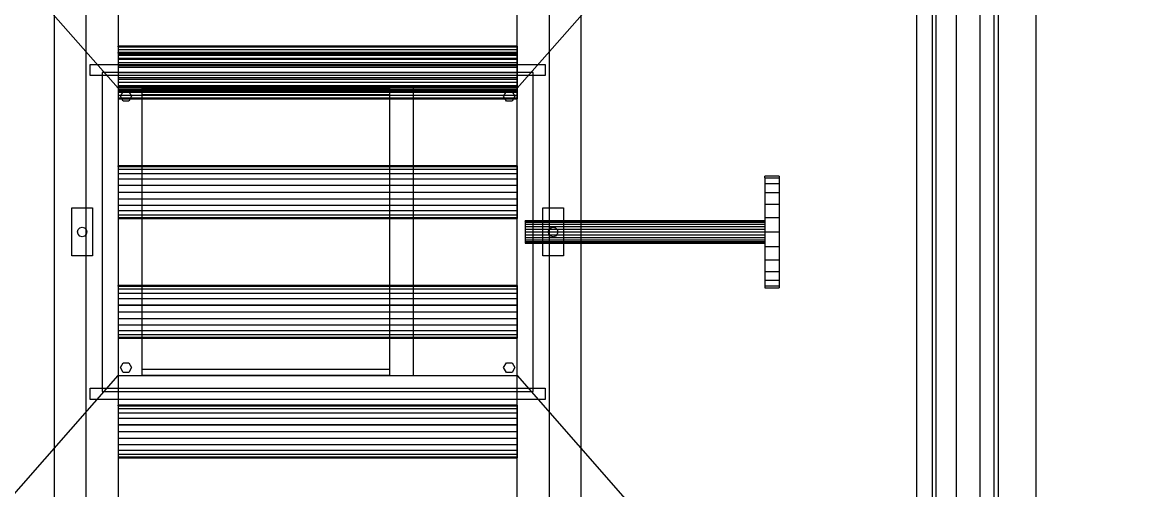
# Model space of a CAD drawing. Header units: millimetres. Extents: x -191664 to 191490, y -197311 to 10263.
# Drawn here: x 630 to 2026, y -69323 to -68737 of the extents above; entities that cross this region are included whole.
import ezdxf

# ---------------------------------------------------------------- set-up
doc = ezdxf.new("R2010")
doc.units = ezdxf.units.MM
doc.layers.add('DET_dosificador_superior', color=7, linetype='Continuous', lineweight=0)
doc.layers.add('R15_COTAS_TRANSPORTE_P', color=1, linetype='Continuous', lineweight=0)
doc.dimstyles.new('PLANTA_20', dxfattribs={"dimtxt": 50, "dimasz": 30, "dimexe": 30, "dimexo": 16, "dimgap": 20, "dimtad": 1, "dimtih": 1, "dimtoh": 1, "dimdec": 1, "dimzin": 0, "dimdsep": 46, "dimcen": 0.09, "dimadec": 0, "dimazin": 0, "dimtfac": 1, "dimtdec": 4, "dimtofl": 0, "dimtmove": 0, "dimatfit": 3, "dimfxl": 1, "dimtolj": 1, "dimtzin": 0, "dimarcsym": 0})

# ---------------------------------------------------------------- blocks, each defined once
blk = doc.blocks.new('*D133')
at = {"layer": 'Defpoints', "color": 0, "transparency": 16777216}
for p in [(439.7, -194148), (217.9, -194406.1), (-500, -194490), (-500, -194490), (500, -194490)]:
    blk.add_point(p, dxfattribs=at)
at = {"layer": 'R15_COTAS_TRANSPORTE_P', "color": 0, "lineweight": -2, "transparency": 16777216}
blk.add_arc((-500, -194490), 722.8, 2.3783, 17.6217, dxfattribs=at)
at = {"layer": 'R15_COTAS_TRANSPORTE_P', "color": 0, "transparency": 16777216}
for points in [[(184.1, -194272.8), (193.6, -194269.6), (179.2, -194242.8)], [(227.1, -194459.9), (217.2, -194460.1), (222.8, -194490)]]:
    blk.add_solid(points, dxfattribs=at)

msp = doc.modelspace()

# ---------------------------------------------------------------- linework, layer by layer
at = {"layer": 'DET_dosificador_superior', "color": 8, "true_color": 0x667b86}
for p, q in [((1800, -68050), (1800, -69950)), ((1847.2, -68050), (1847.2, -69950)), ((1852.8, -69950), (1852.8, -68050)), ((1900, -69950), (1900, -68050))]:
    msp.add_line(p, q, dxfattribs=at)
at = {"layer": 'DET_dosificador_superior', "color": 253, "true_color": 0x9caaa6}
for p, q in [((670, -68210), (670, -69790)), ((710, -69790), (710, -68210)), ((1290, -68210), (1290, -69790)), ((1330, -69790), (1330, -68210)), ((1770, -68230), (1770, -69770)), ((1830, -69770), (1830, -68230)), ((750, -68820), (250, -68250)), ((1250, -68820), (1750, -68250)), ((1750, -68250), (1750, -69750)), ((1775, -69750), (1775, -68250)), ((1250, -68820), (750, -68820)), ((750, -68820), (750, -69180)), ((780, -68820), (750, -68820)), ((780, -69180), (780, -68820)), ((1120, -68820), (1090, -68820)), ((1090, -68820), (1090, -69180)), ((1120, -69180), (1120, -68820)), ((1250, -69180), (1250, -68820)), ((250, -69750), (750, -69180)), ((750, -69180), (1250, -69180)), ((750, -69180), (780, -69180)), ((1090, -69180), (1120, -69180)), ((1250, -69180), (1750, -69750))]:
    msp.add_line(p, q, dxfattribs=at)
at = {"layer": 'DET_dosificador_superior', "color": 72, "true_color": 0x64ca32}
for p, q in [((750, -68300), (750, -69700)), ((1250, -69700), (1250, -68300)), ((1250, -68792), (750, -68792)), ((750, -68792), (750, -68800)), ((1250, -68800), (1250, -68792)), ((1250, -68942), (750, -68942)), ((750, -68942), (750, -68950)), ((1250, -68950), (1250, -68942)), ((1250, -69092), (750, -69092)), ((750, -69092), (750, -69100)), ((1250, -69100), (1250, -69092)), ((1250, -69242), (750, -69242)), ((750, -69242), (750, -69250)), ((1250, -69250), (1250, -69242))]:
    msp.add_line(p, q, dxfattribs=at)
at = {"layer": 'DET_dosificador_superior', "color": 132, "true_color": 0x06bec7}
for p, q in [((750, -68768.12), (750, -68767)), ((1250, -68767), (750, -68767)), ((1250, -68767), (1250, -68768.12)), ((750, -68768.12), (750, -68771.42)), ((750, -68768.12), (1250, -68768.12)), ((750, -68771.42), (750, -68776.67)), ((750, -68771.42), (1250, -68771.42)), ((750, -68775.85), (750, -68775)), ((1250, -68775), (750, -68775)), ((750, -68775.85), (750, -68778.35)), ((750, -68775.85), (1250, -68775.85)), ((750, -68776.67), (750, -68783.5)), ((750, -68776.67), (1250, -68776.67)), ((750, -68778.35), (750, -68782.32)), ((750, -68778.35), (1250, -68778.35)), ((1250, -68768.12), (1250, -68771.42)), ((1250, -68771.42), (1250, -68776.67)), ((1250, -68775), (1250, -68775.85)), ((1250, -68775.85), (1250, -68778.35)), ((1250, -68776.67), (1250, -68783.5)), ((1250, -68778.35), (1250, -68782.32)), ((750, -68782.32), (750, -68787.5)), ((750, -68782.32), (1250, -68782.32)), ((750, -68783.5), (750, -68791.46)), ((750, -68783.5), (1250, -68783.5)), ((750, -68787.5), (750, -68793.53)), ((750, -68787.5), (1250, -68787.5)), ((750, -68791.46), (750, -68800)), ((750, -68791.46), (1250, -68791.46)), ((750, -68793.53), (750, -68800)), ((750, -68793.53), (1250, -68793.53)), ((1250, -68782.32), (1250, -68787.5)), ((1250, -68783.5), (1250, -68791.46)), ((1250, -68787.5), (1250, -68793.53)), ((1250, -68791.46), (1250, -68800)), ((1250, -68793.53), (1250, -68800)), ((750, -68800), (750, -68808.54)), ((750, -68800), (1250, -68800)), ((750, -68800), (750, -68806.47)), ((750, -68806.47), (750, -68812.5)), ((750, -68806.47), (1250, -68806.47)), ((750, -68808.54), (750, -68816.5)), ((750, -68808.54), (1250, -68808.54)), ((1250, -68800), (1250, -68808.54)), ((1250, -68800), (1250, -68806.47)), ((1250, -68806.47), (1250, -68812.5)), ((1250, -68808.54), (1250, -68816.5)), ((750, -68812.5), (750, -68817.68)), ((750, -68812.5), (1250, -68812.5)), ((750, -68816.5), (750, -68823.33)), ((750, -68816.5), (1250, -68816.5)), ((750, -68817.68), (750, -68821.65)), ((750, -68817.68), (1250, -68817.68)), ((750, -68821.65), (750, -68824.15)), ((750, -68821.65), (1250, -68821.65)), ((750, -68823.33), (750, -68828.58)), ((750, -68823.33), (1250, -68823.33)), ((1250, -68812.5), (1250, -68817.68)), ((1250, -68816.5), (1250, -68823.33)), ((1250, -68817.68), (1250, -68821.65)), ((1250, -68821.65), (1250, -68824.15)), ((1250, -68823.33), (1250, -68828.58)), ((750, -68824.15), (750, -68825)), ((750, -68824.15), (1250, -68824.15)), ((750, -68825), (1250, -68825)), ((750, -68828.58), (750, -68831.88)), ((750, -68828.58), (1250, -68828.58)), ((750, -68831.88), (750, -68833)), ((750, -68831.88), (1250, -68831.88)), ((750, -68833), (1250, -68833)), ((1250, -68824.15), (1250, -68825)), ((1250, -68828.58), (1250, -68831.88)), ((1250, -68831.88), (1250, -68833)), ((750, -68918.12), (750, -68917)), ((1250, -68917), (750, -68917)), ((750, -68918.12), (750, -68921.42)), ((750, -68918.12), (1250, -68918.12)), ((750, -68921.42), (750, -68926.67)), ((750, -68921.42), (1250, -68921.42)), ((1250, -68917), (1250, -68918.12)), ((1250, -68918.12), (1250, -68921.42)), ((1250, -68921.42), (1250, -68926.67)), ((750, -68926.67), (750, -68933.5)), ((750, -68926.67), (1250, -68926.67)), ((750, -68933.5), (750, -68941.46)), ((750, -68933.5), (1250, -68933.5)), ((1250, -68926.67), (1250, -68933.5)), ((1250, -68933.5), (1250, -68941.46)), ((750, -68941.46), (750, -68950)), ((750, -68941.46), (1250, -68941.46)), ((1250, -68941.46), (1250, -68950)), ((750, -68950), (750, -68958.54)), ((750, -68950), (1250, -68950)), ((750, -68958.54), (750, -68966.5)), ((750, -68958.54), (1250, -68958.54)), ((1250, -68950), (1250, -68958.54)), ((1250, -68958.54), (1250, -68966.5)), ((750, -68966.5), (750, -68973.33)), ((750, -68966.5), (1250, -68966.5)), ((750, -68973.33), (750, -68978.58)), ((750, -68973.33), (1250, -68973.33)), ((1250, -68966.5), (1250, -68973.33)), ((1250, -68973.33), (1250, -68978.58)), ((750, -68978.58), (750, -68981.88)), ((750, -68978.58), (1250, -68978.58)), ((750, -68981.88), (750, -68983)), ((750, -68981.88), (1250, -68981.88)), ((750, -68983), (1250, -68983)), ((1250, -68978.58), (1250, -68981.88)), ((1250, -68981.88), (1250, -68983)), ((750, -69068.12), (750, -69067)), ((1250, -69067), (750, -69067)), ((750, -69068.12), (750, -69071.42)), ((750, -69068.12), (1250, -69068.12)), ((750, -69071.42), (750, -69076.67)), ((750, -69071.42), (1250, -69071.42)), ((1250, -69067), (1250, -69068.12)), ((1250, -69068.12), (1250, -69071.42)), ((1250, -69071.42), (1250, -69076.67)), ((750, -69076.67), (750, -69083.5)), ((750, -69076.67), (1250, -69076.67)), ((750, -69083.5), (750, -69091.46)), ((750, -69083.5), (1250, -69083.5)), ((1250, -69076.67), (1250, -69083.5)), ((1250, -69083.5), (1250, -69091.46)), ((750, -69091.46), (750, -69100)), ((750, -69091.46), (1250, -69091.46)), ((750, -69100), (750, -69108.54)), ((750, -69100), (1250, -69100)), ((1250, -69091.46), (1250, -69100)), ((1250, -69100), (1250, -69108.54)), ((750, -69108.54), (750, -69116.5)), ((750, -69108.54), (1250, -69108.54)), ((750, -69116.5), (750, -69123.33)), ((750, -69116.5), (1250, -69116.5)), ((1250, -69108.54), (1250, -69116.5)), ((1250, -69116.5), (1250, -69123.33)), ((750, -69123.33), (750, -69128.58)), ((750, -69123.33), (1250, -69123.33)), ((750, -69128.58), (750, -69131.88)), ((750, -69128.58), (1250, -69128.58)), ((1250, -69123.33), (1250, -69128.58)), ((1250, -69128.58), (1250, -69131.88)), ((750, -69131.88), (750, -69133)), ((750, -69131.88), (1250, -69131.88)), ((750, -69133), (1250, -69133)), ((1250, -69131.88), (1250, -69133)), ((750, -69218.12), (750, -69217)), ((1250, -69217), (750, -69217)), ((750, -69218.12), (750, -69221.42)), ((750, -69218.12), (1250, -69218.12)), ((750, -69221.42), (750, -69226.67)), ((750, -69221.42), (1250, -69221.42)), ((750, -69226.67), (750, -69233.5)), ((750, -69226.67), (1250, -69226.67)), ((1250, -69217), (1250, -69218.12)), ((1250, -69218.12), (1250, -69221.42)), ((1250, -69221.42), (1250, -69226.67)), ((1250, -69226.67), (1250, -69233.5)), ((750, -69233.5), (750, -69241.46)), ((750, -69233.5), (1250, -69233.5)), ((750, -69241.46), (750, -69250)), ((750, -69241.46), (1250, -69241.46)), ((1250, -69233.5), (1250, -69241.46)), ((1250, -69241.46), (1250, -69250)), ((750, -69250), (750, -69258.54)), ((750, -69250), (1250, -69250)), ((1250, -69250), (1250, -69258.54)), ((750, -69258.54), (750, -69266.5)), ((750, -69258.54), (1250, -69258.54)), ((750, -69266.5), (750, -69273.33)), ((750, -69266.5), (1250, -69266.5)), ((1250, -69258.54), (1250, -69266.5)), ((1250, -69266.5), (1250, -69273.33)), ((750, -69273.33), (750, -69278.58)), ((750, -69273.33), (1250, -69273.33)), ((750, -69278.58), (750, -69281.88)), ((750, -69278.58), (1250, -69278.58)), ((750, -69281.88), (750, -69283)), ((750, -69281.88), (1250, -69281.88)), ((750, -69283), (1250, -69283)), ((1250, -69273.33), (1250, -69278.58)), ((1250, -69278.58), (1250, -69281.88)), ((1250, -69281.88), (1250, -69283))]:
    msp.add_line(p, q, dxfattribs=at)
at = {"layer": 'DET_dosificador_superior', "color": 43, "true_color": 0xe7bf45}
for p, q in [((715, -68804), (715, -68790)), ((715, -68790), (1285, -68790)), ((1285, -68790), (1285, -68804)), ((1285, -68804), (715, -68804)), ((753, -68830), (756.5, -68823.94)), ((756.5, -68836.06), (753, -68830)), ((756.5, -68823.94), (763.5, -68823.94)), ((763.5, -68836.06), (756.5, -68836.06)), ((763.5, -68823.94), (767, -68830)), ((767, -68830), (763.5, -68836.06)), ((1233, -68830), (1236.5, -68823.94)), ((1236.5, -68836.06), (1233, -68830)), ((1236.5, -68823.94), (1243.5, -68823.94)), ((1243.5, -68836.06), (1236.5, -68836.06)), ((1243.5, -68823.94), (1247, -68830)), ((1247, -68830), (1243.5, -68836.06)), ((692, -69030), (692, -68970)), ((692, -68970), (718, -68970)), ((718, -68970), (718, -69030)), ((1282, -69030), (1282, -68970)), ((1282, -68970), (1308, -68970)), ((1308, -68970), (1308, -69030)), ((718, -69030), (692, -69030)), ((1308, -69030), (1282, -69030)), ((753, -69170), (756.5, -69163.94)), ((756.5, -69176.06), (753, -69170)), ((756.5, -69163.94), (763.5, -69163.94)), ((763.5, -69163.94), (767, -69170)), ((767, -69170), (763.5, -69176.06)), ((1233, -69170), (1236.5, -69163.94)), ((1236.5, -69176.06), (1233, -69170)), ((1236.5, -69163.94), (1243.5, -69163.94)), ((1243.5, -69163.94), (1247, -69170)), ((1247, -69170), (1243.5, -69176.06)), ((763.5, -69176.06), (756.5, -69176.06)), ((1243.5, -69176.06), (1236.5, -69176.06)), ((715, -69210), (715, -69196)), ((715, -69196), (1285, -69196)), ((1285, -69196), (1285, -69210)), ((1285, -69210), (715, -69210))]:
    msp.add_line(p, q, dxfattribs=at)
at = {"layer": 'DET_dosificador_superior', "color": 40, "true_color": 0xe6c527}
for p, q in [((1270, -68800), (730, -68800)), ((730, -68800), (730, -69200)), ((1270, -69200), (1270, -68800)), ((1560, -68932.39), (1560, -68930)), ((1578, -68930), (1560, -68930)), ((1560, -68932.39), (1560, -68939.38)), ((1560, -68932.39), (1578, -68932.39)), ((1578, -68930), (1578, -68932.39)), ((1578, -68932.39), (1578, -68939.38)), ((1560, -68939.38), (1560, -68950.5)), ((1560, -68939.38), (1578, -68939.38)), ((1578, -68939.38), (1578, -68950.5)), ((1560, -68950.5), (1560, -68965)), ((1560, -68950.5), (1578, -68950.5)), ((1578, -68950.5), (1578, -68965)), ((1560, -68965), (1560, -68981.88)), ((1560, -68965), (1578, -68965)), ((1578, -68965), (1578, -68981.88)), ((1260, -68986.48), (1260, -68986)), ((1560, -68986), (1260, -68986)), ((1260, -68986.48), (1260, -68987.88)), ((1260, -68986.48), (1560, -68986.48)), ((1260, -68987.88), (1260, -68990.1)), ((1260, -68987.88), (1560, -68987.88)), ((1260, -68990.1), (1260, -68993)), ((1260, -68990.1), (1560, -68990.1)), ((1560, -68981.88), (1560, -69000)), ((1560, -68981.88), (1578, -68981.88)), ((1560, -68986), (1560, -68986.48)), ((1560, -68986.48), (1560, -68987.88)), ((1560, -68987.88), (1560, -68990.1)), ((1560, -68990.1), (1560, -68993)), ((1578, -68981.88), (1578, -69000)), ((1260, -68993), (1260, -68996.38)), ((1260, -68993), (1560, -68993)), ((1260, -68996.38), (1260, -69000)), ((1260, -68996.38), (1560, -68996.38)), ((1260, -69000), (1260, -69003.62)), ((1260, -69000), (1560, -69000)), ((1260, -69003.62), (1260, -69007)), ((1260, -69003.62), (1560, -69003.62)), ((1560, -68993), (1560, -68996.38)), ((1560, -68996.38), (1560, -69000)), ((1560, -69000), (1560, -69003.62)), ((1560, -69000), (1560, -69018.12)), ((1560, -69000), (1578, -69000)), ((1560, -69003.62), (1560, -69007)), ((1578, -69000), (1578, -69018.12)), ((1260, -69007), (1260, -69009.9)), ((1260, -69007), (1560, -69007)), ((1260, -69009.9), (1260, -69012.12)), ((1260, -69009.9), (1560, -69009.9)), ((1260, -69012.12), (1260, -69013.52)), ((1260, -69012.12), (1560, -69012.12)), ((1260, -69013.52), (1260, -69014)), ((1260, -69013.52), (1560, -69013.52)), ((1260, -69014), (1560, -69014)), ((1560, -69007), (1560, -69009.9)), ((1560, -69009.9), (1560, -69012.12)), ((1560, -69012.12), (1560, -69013.52)), ((1560, -69013.52), (1560, -69014)), ((1560, -69018.12), (1560, -69035)), ((1560, -69018.12), (1578, -69018.12)), ((1578, -69018.12), (1578, -69035)), ((1560, -69035), (1560, -69049.5)), ((1560, -69035), (1578, -69035)), ((1578, -69035), (1578, -69049.5)), ((1560, -69049.5), (1560, -69060.62)), ((1560, -69049.5), (1578, -69049.5)), ((1560, -69060.62), (1560, -69067.61)), ((1560, -69060.62), (1578, -69060.62)), ((1578, -69049.5), (1578, -69060.62)), ((1578, -69060.62), (1578, -69067.61)), ((1560, -69067.61), (1560, -69070)), ((1560, -69067.61), (1578, -69067.61)), ((1560, -69070), (1578, -69070)), ((1578, -69067.61), (1578, -69070)), ((730, -69200), (1270, -69200))]:
    msp.add_line(p, q, dxfattribs=at)
at = {"layer": 'DET_dosificador_superior', "color": 254, "true_color": 0xd8e0dc}
for p, q in [((780, -68828), (780, -68820)), ((780, -68820), (1090, -68820)), ((1090, -68820), (1090, -68828)), ((1090, -68828), (780, -68828)), ((780, -69180), (780, -69172)), ((780, -69172), (1090, -69172)), ((1090, -69172), (1090, -69180)), ((1090, -69180), (780, -69180))]:
    msp.add_line(p, q, dxfattribs=at)
at = {"layer": 'DET_dosificador_superior', "color": 252, "true_color": 0x798e91}
for p, q in [((699, -69000), (699.8, -68997)), ((699.8, -69003), (699, -69000)), ((699.8, -68997), (702, -68994.8)), ((702, -69005.2), (699.8, -69003)), ((702, -68994.8), (705, -68994)), ((705, -69006), (702, -69005.2)), ((705, -68994), (708, -68994.8)), ((708, -69005.2), (705, -69006)), ((708, -68994.8), (710.2, -68997)), ((710.2, -69003), (708, -69005.2)), ((710.2, -68997), (711, -69000)), ((711, -69000), (710.2, -69003)), ((1289, -69000), (1289.8, -68997)), ((1289.8, -69003), (1289, -69000)), ((1289.8, -68997), (1292, -68994.8)), ((1292, -69005.2), (1289.8, -69003)), ((1292, -68994.8), (1295, -68994)), ((1295, -69006), (1292, -69005.2)), ((1295, -68994), (1298, -68994.8)), ((1298, -69005.2), (1295, -69006)), ((1298, -68994.8), (1300.2, -68997)), ((1300.2, -69003), (1298, -69005.2)), ((1300.2, -68997), (1301, -69000)), ((1301, -69000), (1300.2, -69003))]:
    msp.add_line(p, q, dxfattribs=at)

# ---------------------------------------------------------------- dimensions: what is measured, and where the dimension line sits
at = {"layer": 'R15_COTAS_TRANSPORTE_P'}
dim = msp.add_angular_dim_2l(base=(217.89, -194406.09), line1=((-500, -194490), (500, -194490)), line2=((-500, -194490), (439.69, -194147.98)), dimstyle='PLANTA_20', dxfattribs=at)
dim.commit()
dim.dimension.update_dxf_attribs({"geometry": '*D133', "text_midpoint": (191490.46, -33543.69)})

doc.saveas('drawing.dxf')
